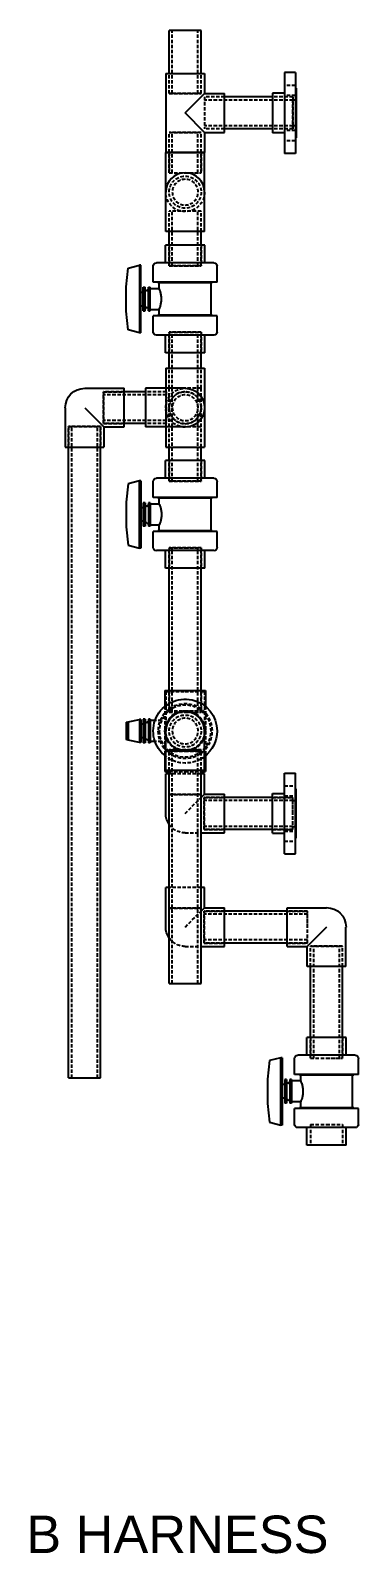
# Model space of a CAD drawing. Header units: inches. Extents: x 384 to 2495, y 344 to 1371.
# Drawn here: x 2274.7 to 2299.1, y 446.8 to 559.9 of the extents above; entities that cross this region are included whole.
import ezdxf

# ---------------------------------------------------------------- set-up
doc = ezdxf.new("R2010")
doc.units = ezdxf.units.IN
doc.header["$MEASUREMENT"] = 0
doc.linetypes.add('HIDDEN', pattern=[0.375, 0.25, -0.125])
doc.layers.add('HIDDEN', color=4, linetype='HIDDEN')
doc.layers.add('VISIBLE', color=7, linetype='Continuous')
doc.styles.get("Standard").update_dxf_attribs({"font": 'arial.ttf'})

msp = doc.modelspace()

# ---------------------------------------------------------------- linework, layer by layer
at = {"layer": 'HIDDEN'}
for p, q in [((2285.25, 555.21), (2285.25, 559.89)), ((2287.16, 555.21), (2287.16, 559.89)), ((2285.02, 555.21), (2285.02, 556.71)), ((2285.02, 555.21), (2285.02, 556.71)), ((2287.39, 555.21), (2287.39, 556.71)), ((2287.39, 555.21), (2287.39, 556.71)), ((2285.02, 555.21), (2287.39, 555.21)), ((2287.39, 555.21), (2285.02, 555.21)), ((2294.39, 555.82), (2293.58, 555.82)), ((2287.64, 554.96), (2287.64, 552.58)), ((2289.14, 554.96), (2287.64, 554.96)), ((2287.64, 554.96), (2287.64, 552.58)), ((2289.14, 554.96), (2287.64, 554.96)), ((2294.2, 554.73), (2287.64, 554.73)), ((2294.2, 554.96), (2292.7, 554.96)), ((2294.2, 554.96), (2292.7, 554.96)), ((2294.39, 555.07), (2293.58, 555.07)), ((2294.2, 553.77), (2294.2, 554.96)), ((2294.2, 554.96), (2294.2, 554.61)), ((2294.39, 554.73), (2294.2, 554.73)), ((2294.2, 554.61), (2294.2, 552.58)), ((2294.45, 554.92), (2294.39, 554.92)), ((2294.2, 552.58), (2294.2, 553.77)), ((2285.02, 552.33), (2287.39, 552.33)), ((2285.02, 549.33), (2285.02, 552.33)), ((2287.39, 552.33), (2285.02, 552.33)), ((2285.02, 550.83), (2285.02, 552.33)), ((2285.25, 549.33), (2285.25, 552.33)), ((2287.16, 549.33), (2287.16, 552.33)), ((2287.39, 549.33), (2287.39, 552.33)), ((2287.39, 550.83), (2287.39, 552.33)), ((2294.2, 552.81), (2287.64, 552.81)), ((2289.14, 552.58), (2287.64, 552.58)), ((2289.14, 552.58), (2287.64, 552.58)), ((2294.2, 552.58), (2292.7, 552.58)), ((2294.2, 552.58), (2292.7, 552.58)), ((2294.39, 552.46), (2293.58, 552.46)), ((2294.39, 552.81), (2294.2, 552.81)), ((2294.45, 552.62), (2294.39, 552.62)), ((2285.02, 550.83), (2285.02, 549.33)), ((2287.39, 550.83), (2287.39, 549.33)), ((2294.39, 551.71), (2293.58, 551.71)), ((2285.02, 549.33), (2287.39, 549.33)), ((2285.02, 549.33), (2286.21, 549.33)), ((2286.21, 549.33), (2287.39, 549.33)), ((2287.39, 546.49), (2285.02, 546.49)), ((2285.02, 544.96), (2285.02, 546.49)), ((2287.39, 546.49), (2285.02, 546.49)), ((2285.02, 544.96), (2285.02, 546.49)), ((2285.25, 542.43), (2285.25, 546.49)), ((2287.16, 542.43), (2287.16, 546.49)), ((2287.39, 544.96), (2287.39, 546.49)), ((2287.39, 544.96), (2287.39, 546.49)), ((2285.02, 542.43), (2285.02, 543.96)), ((2285.02, 543.96), (2285.02, 542.43)), ((2287.39, 542.43), (2287.39, 543.96)), ((2287.39, 543.96), (2287.39, 542.43)), ((2287.39, 542.43), (2285.02, 542.43)), ((2285.02, 542.43), (2286.21, 542.43)), ((2286.21, 542.43), (2287.39, 542.43)), ((2287.39, 537.5), (2285.02, 537.5)), ((2285.02, 535.97), (2285.02, 537.5)), ((2285.02, 537.5), (2286.21, 537.5)), ((2285.02, 537.5), (2285.02, 535.97)), ((2285.25, 533.33), (2285.25, 537.5)), ((2286.21, 537.5), (2287.39, 537.5)), ((2287.16, 533.33), (2287.16, 537.5)), ((2287.39, 535.97), (2287.39, 537.5)), ((2287.39, 537.5), (2287.39, 535.97)), ((2285.02, 533.33), (2285.02, 534.83)), ((2285.02, 533.33), (2285.02, 534.83)), ((2287.39, 533.33), (2287.39, 534.83)), ((2287.39, 533.33), (2287.39, 534.83)), ((2280.15, 533.08), (2280.15, 530.71)), ((2281.68, 533.08), (2280.15, 533.08)), ((2280.15, 530.71), (2280.15, 533.08)), ((2280.15, 533.08), (2281.68, 533.08)), ((2284.8, 532.85), (2280.15, 532.85)), ((2284.8, 533.08), (2283.27, 533.08)), ((2284.8, 533.08), (2283.27, 533.08)), ((2284.77, 533.33), (2284.77, 530.46)), ((2284.8, 531.89), (2284.8, 533.08)), ((2284.8, 533.08), (2284.8, 531.89)), ((2285.02, 530.46), (2285.02, 533.33)), ((2285.25, 530.46), (2285.25, 533.33)), ((2287.39, 533.33), (2286.21, 533.33)), ((2287.39, 533.33), (2286.21, 533.33)), ((2287.16, 530.46), (2287.16, 533.33)), ((2287.39, 530.46), (2287.39, 533.33)), ((2284.8, 530.71), (2284.8, 531.89)), ((2284.8, 531.89), (2284.8, 530.71)), ((2279.93, 530.49), (2277.56, 530.49)), ((2277.56, 528.96), (2277.56, 530.49)), ((2277.56, 530.49), (2279.93, 530.49)), ((2277.56, 530.49), (2277.56, 528.96)), ((2277.79, 482.14), (2277.79, 530.49)), ((2279.7, 482.14), (2279.7, 530.49)), ((2279.93, 528.96), (2279.93, 530.49)), ((2279.93, 530.49), (2279.93, 528.96)), ((2284.8, 530.94), (2280.15, 530.94)), ((2281.68, 530.71), (2280.15, 530.71)), ((2280.15, 530.71), (2281.68, 530.71)), ((2284.8, 530.71), (2283.27, 530.71)), ((2284.8, 530.71), (2283.27, 530.71)), ((2285.02, 528.96), (2285.02, 530.46)), ((2285.02, 528.96), (2285.02, 530.46)), ((2285.25, 526.43), (2285.25, 530.46)), ((2287.39, 530.46), (2286.21, 530.46)), ((2287.39, 530.46), (2286.21, 530.46)), ((2287.16, 526.43), (2287.16, 530.46)), ((2287.39, 528.96), (2287.39, 530.46)), ((2287.39, 528.96), (2287.39, 530.46)), ((2285.02, 526.43), (2285.02, 527.96)), ((2285.02, 527.96), (2285.02, 526.43)), ((2287.39, 526.43), (2287.39, 527.96)), ((2287.39, 527.96), (2287.39, 526.43)), ((2287.39, 526.43), (2285.02, 526.43)), ((2285.02, 526.43), (2286.21, 526.43)), ((2286.21, 526.43), (2287.39, 526.43)), ((2287.39, 521.5), (2285.02, 521.5)), ((2285.02, 519.97), (2285.02, 521.5)), ((2285.02, 521.5), (2286.21, 521.5)), ((2285.02, 521.5), (2285.02, 519.97)), ((2285.25, 509.39), (2285.25, 521.5)), ((2286.21, 521.5), (2287.39, 521.5)), ((2287.16, 509.39), (2287.16, 521.5)), ((2287.39, 519.97), (2287.39, 521.5)), ((2287.39, 521.5), (2287.39, 519.97)), ((2284.77, 510.83), (2286.21, 510.83)), ((2284.77, 510.83), (2284.77, 507.89)), ((2285.02, 509.39), (2285.02, 510.89)), ((2285.02, 510.89), (2285.02, 509.39)), ((2286.21, 510.83), (2287.64, 510.83)), ((2287.39, 509.39), (2287.39, 510.89)), ((2287.39, 510.89), (2287.39, 509.39)), ((2287.64, 510.83), (2287.64, 507.89)), ((2284.71, 509.74), (2284.71, 507.89)), ((2285.02, 509.39), (2287.39, 509.39)), ((2285.02, 509.3), (2285.02, 509.39)), ((2285.02, 509.39), (2285.02, 509.3)), ((2285.02, 509.39), (2286.21, 509.39)), ((2285.02, 509.3), (2287.39, 509.3)), ((2285.02, 509.3), (2286.21, 509.3)), ((2285.25, 509.3), (2285.25, 509.39)), ((2286.21, 509.39), (2287.39, 509.39)), ((2286.21, 509.3), (2287.39, 509.3)), ((2287.16, 509.3), (2287.16, 509.39)), ((2287.39, 509.3), (2287.39, 509.39)), ((2287.39, 509.39), (2287.39, 509.3)), ((2287.71, 509.74), (2287.71, 507.89)), ((2284.45, 508.67), (2283.96, 508.67)), ((2284.71, 507.89), (2284.71, 506.05)), ((2287.71, 507.89), (2287.71, 506.05)), ((2284.45, 507.11), (2283.96, 507.11)), ((2285.02, 506.49), (2287.39, 506.49)), ((2285.02, 504.96), (2285.02, 506.49)), ((2287.39, 506.49), (2285.02, 506.49)), ((2285.02, 504.96), (2285.02, 506.49)), ((2287.39, 506.46), (2285.02, 506.46)), ((2285.02, 506.46), (2286.21, 506.46)), ((2287.39, 506.39), (2285.02, 506.39)), ((2285.02, 506.39), (2286.21, 506.39)), ((2285.25, 489.14), (2285.25, 506.49)), ((2286.21, 506.46), (2287.39, 506.46)), ((2286.21, 506.39), (2287.39, 506.39)), ((2287.16, 489.14), (2287.16, 506.49)), ((2287.39, 504.96), (2287.39, 506.49)), ((2287.39, 504.96), (2287.39, 506.49)), ((2285.02, 504.89), (2286.21, 504.89)), ((2287.39, 504.71), (2285.02, 504.71)), ((2286.21, 504.89), (2287.39, 504.89)), ((2285.02, 503.18), (2287.39, 503.18)), ((2287.39, 503.18), (2285.02, 503.18)), ((2293.58, 503.82), (2294.39, 503.82)), ((2286.21, 501.77), (2287.39, 502.96)), ((2287.61, 502.96), (2287.61, 500.58)), ((2289.14, 502.96), (2287.61, 502.96)), ((2287.61, 500.58), (2287.61, 502.96)), ((2287.61, 502.96), (2289.14, 502.96)), ((2294.2, 502.73), (2287.61, 502.73)), ((2294.2, 502.96), (2292.7, 502.96)), ((2292.7, 502.96), (2294.2, 502.96)), ((2293.58, 503.07), (2294.39, 503.07)), ((2294.2, 501.77), (2294.2, 502.96)), ((2294.2, 500.93), (2294.2, 502.96)), ((2294.2, 502.73), (2294.39, 502.73)), ((2294.39, 502.92), (2294.45, 502.92)), ((2294.2, 500.58), (2294.2, 501.77)), ((2294.2, 500.58), (2294.2, 500.93)), ((2286.21, 500.33), (2287.39, 500.33)), ((2294.2, 500.81), (2287.61, 500.81)), ((2289.14, 500.58), (2287.61, 500.58)), ((2287.61, 500.58), (2289.14, 500.58)), ((2294.2, 500.58), (2292.7, 500.58)), ((2292.7, 500.58), (2294.2, 500.58)), ((2293.58, 500.46), (2294.39, 500.46)), ((2294.2, 500.81), (2294.39, 500.81)), ((2294.39, 500.62), (2294.45, 500.62)), ((2293.58, 499.71), (2294.39, 499.71)), ((2287.39, 496.27), (2285.02, 496.27)), ((2285.02, 494.74), (2287.39, 494.74)), ((2287.39, 494.74), (2285.02, 494.74)), ((2286.21, 493.34), (2287.39, 494.52)), ((2287.61, 494.52), (2287.61, 492.15)), ((2289.14, 494.52), (2287.61, 494.52)), ((2287.61, 492.15), (2287.61, 494.52)), ((2287.61, 494.52), (2289.14, 494.52)), ((2295.3, 494.29), (2287.61, 494.29)), ((2295.3, 494.52), (2293.77, 494.52)), ((2293.77, 494.52), (2295.3, 494.52)), ((2295.3, 493.34), (2295.3, 494.52)), ((2295.3, 492.15), (2295.3, 494.52)), ((2295.3, 492.15), (2295.3, 493.34)), ((2286.21, 491.9), (2287.39, 491.9)), ((2295.3, 492.38), (2287.61, 492.38)), ((2289.14, 492.15), (2287.61, 492.15)), ((2287.61, 492.15), (2289.14, 492.15)), ((2295.3, 492.15), (2293.77, 492.15)), ((2293.77, 492.15), (2295.3, 492.15)), ((2295.52, 491.93), (2297.89, 491.93)), ((2295.52, 490.4), (2295.52, 491.93)), ((2297.89, 491.93), (2295.52, 491.93)), ((2295.52, 490.4), (2295.52, 491.93)), ((2295.75, 483.6), (2295.75, 491.93)), ((2297.66, 483.6), (2297.66, 491.93)), ((2297.89, 490.4), (2297.89, 491.93)), ((2297.89, 490.4), (2297.89, 491.93)), ((2295.52, 483.6), (2295.52, 485.13)), ((2295.52, 485.13), (2295.52, 483.6)), ((2297.89, 483.6), (2297.89, 485.13)), ((2297.89, 485.13), (2297.89, 483.6)), ((2295.52, 483.6), (2297.89, 483.6)), ((2295.52, 483.6), (2296.71, 483.6)), ((2296.71, 483.6), (2297.89, 483.6)), ((2295.52, 478.67), (2296.71, 478.67)), ((2295.52, 478.67), (2295.52, 477.14)), ((2296.71, 478.67), (2297.89, 478.67)), ((2297.89, 478.67), (2297.89, 477.14))]:
    msp.add_line(p, q, dxfattribs=at)
for centre, radius in [((2286.21, 547.89), 1.19), ((2286.21, 547.89), 1.19), ((2286.21, 531.89), 1.19), ((2286.21, 507.89), 1.5), ((2286.21, 507.89), 1.19), ((2286.21, 507.89), 1.19)]:
    msp.add_circle(centre, radius, dxfattribs=at)
at = {"layer": 'HIDDEN', "extrusion": (0, 0, -1)}
for centre, radius in [((-2286.21, 547.89), 0.957), ((-2286.21, 531.89), 1.19), ((-2286.21, 531.89), 0.957), ((-2286.21, 507.89), 2.02), ((-2286.21, 507.89), 1.92), ((-2286.21, 507.89), 0.957)]:
    msp.add_circle(centre, radius, dxfattribs=at)
for centre, radius, start, end in [((-2286.21, 547.89), 1.44, 180, 0), ((-2286.21, 531.89), 1.44, 270, 90), ((-2286.21, 507.89), 1.44, 180, 0), ((-2286.21, 507.89), 1.46, 190.0719, 349.9281), ((-2286.21, 507.89), 2.38, 232.7522, 307.2478), ((-2286.21, 501.77), 1.44, 270, 325.6988), ((-2286.21, 493.34), 1.44, 270, 325.6988)]:
    msp.add_arc(centre, radius, start, end, dxfattribs=at)
at = {"layer": 'VISIBLE'}
for p, q in [((2287.39, 559.89), (2285.02, 559.89)), ((2285.02, 556.71), (2285.02, 559.89)), ((2287.39, 556.71), (2287.39, 559.89)), ((2284.77, 556.71), (2287.64, 556.71)), ((2284.77, 556.71), (2284.77, 550.83)), ((2287.64, 556.71), (2287.64, 555.21)), ((2293.58, 556.77), (2293.58, 555.89)), ((2294.39, 556.77), (2293.58, 556.77)), ((2294.39, 556.77), (2294.39, 555.89)), ((2286.21, 553.77), (2287.64, 555.21)), ((2287.64, 555.21), (2289.14, 555.21)), ((2289.14, 552.33), (2289.14, 555.21)), ((2292.7, 555.24), (2292.7, 554.81)), ((2293.58, 555.24), (2292.7, 555.24)), ((2293.58, 555.89), (2293.58, 550.77)), ((2294.39, 555.89), (2294.39, 550.77)), ((2294.45, 555.6), (2294.39, 555.6)), ((2294.45, 555.6), (2294.45, 555.07)), ((2292.7, 554.96), (2289.14, 554.96)), ((2292.7, 554.81), (2292.7, 552.3)), ((2294.45, 555.07), (2294.45, 551.93)), ((2287.64, 552.33), (2286.21, 553.77)), ((2287.64, 552.33), (2287.64, 550.83)), ((2287.64, 552.33), (2289.14, 552.33)), ((2292.7, 552.58), (2289.14, 552.58)), ((2293.58, 552.3), (2292.7, 552.3)), ((2294.45, 551.93), (2294.39, 551.93)), ((2286.21, 550.83), (2284.77, 550.83)), ((2284.77, 547.89), (2284.77, 550.83)), ((2284.77, 550.83), (2287.64, 550.83)), ((2287.64, 550.83), (2286.21, 550.83)), ((2287.64, 547.89), (2287.64, 550.83)), ((2294.39, 550.77), (2293.58, 550.77)), ((2284.77, 544.96), (2284.77, 547.89)), ((2287.64, 544.96), (2287.64, 547.89)), ((2287.64, 544.96), (2284.77, 544.96)), ((2285.02, 543.96), (2285.02, 544.96)), ((2287.39, 543.96), (2287.39, 544.96)), ((2287.67, 543.96), (2284.75, 543.96)), ((2284.75, 542.65), (2284.75, 543.96)), ((2287.67, 542.65), (2287.67, 543.96)), ((2281.82, 540.87), (2281.98, 542.24)), ((2281.98, 542.24), (2282.81, 542.46)), ((2282.92, 542.46), (2282.81, 542.46)), ((2282.81, 542.46), (2282.81, 537.46)), ((2282.92, 537.46), (2282.92, 542.46)), ((2283.83, 541.22), (2283.83, 542.41)), ((2288.34, 542.65), (2284.07, 542.65)), ((2288.58, 541.22), (2288.58, 542.41)), ((2281.82, 539.05), (2281.82, 540.87)), ((2282.92, 540.46), (2283.1, 540.46)), ((2283.1, 539.09), (2283.1, 540.84)), ((2283.1, 540.84), (2283.23, 540.84)), ((2283.23, 539.09), (2283.23, 540.84)), ((2283.23, 540.7), (2283.23, 540.71)), ((2283.23, 540.69), (2283.23, 540.7)), ((2283.23, 540.68), (2283.23, 540.69)), ((2283.23, 540.67), (2283.23, 540.68)), ((2283.24, 540.66), (2283.23, 540.67)), ((2283.24, 540.65), (2283.24, 540.66)), ((2283.25, 540.64), (2283.24, 540.65)), ((2283.25, 540.63), (2283.25, 540.64)), ((2283.26, 540.63), (2283.25, 540.63)), ((2283.27, 540.62), (2283.26, 540.63)), ((2283.28, 540.61), (2283.27, 540.62)), ((2283.29, 540.6), (2283.28, 540.61)), ((2283.3, 540.6), (2283.29, 540.6)), ((2283.31, 540.59), (2283.3, 540.6)), ((2283.32, 540.59), (2283.31, 540.59)), ((2283.33, 540.59), (2283.32, 540.59)), ((2283.34, 540.59), (2283.33, 540.59)), ((2283.34, 540.59), (2283.36, 540.59)), ((2283.36, 540.59), (2283.37, 540.59)), ((2283.37, 540.59), (2283.38, 540.59)), ((2283.38, 540.59), (2283.39, 540.59)), ((2283.39, 540.59), (2283.4, 540.6)), ((2283.4, 540.6), (2283.41, 540.6)), ((2283.41, 540.6), (2283.42, 540.61)), ((2283.42, 540.61), (2283.43, 540.62)), ((2283.43, 540.62), (2283.44, 540.63)), ((2283.44, 540.63), (2283.45, 540.63)), ((2283.45, 540.63), (2283.46, 540.64)), ((2283.46, 540.65), (2283.47, 540.66)), ((2283.46, 540.64), (2283.46, 540.65)), ((2283.47, 540.69), (2283.48, 540.7)), ((2283.47, 540.68), (2283.47, 540.69)), ((2283.47, 540.67), (2283.47, 540.68)), ((2283.47, 540.66), (2283.47, 540.67)), ((2283.48, 539.09), (2283.48, 540.84)), ((2283.48, 540.84), (2283.61, 540.84)), ((2283.48, 540.7), (2283.48, 540.71)), ((2283.61, 539.09), (2283.61, 540.84)), ((2283.61, 540.74), (2284.29, 540.74)), ((2288.58, 541.22), (2283.83, 541.22)), ((2284.19, 541.17), (2284.19, 541.22)), ((2288.22, 541.17), (2284.19, 541.17)), ((2284.29, 540.74), (2284.29, 541.17)), ((2288.13, 538.76), (2288.13, 541.17)), ((2288.22, 541.17), (2288.22, 541.22)), ((2282.92, 539.46), (2283.1, 539.46)), ((2283.27, 539.31), (2283.26, 539.3)), ((2283.28, 539.31), (2283.27, 539.31)), ((2283.29, 539.32), (2283.28, 539.31)), ((2283.3, 539.32), (2283.29, 539.32)), ((2283.31, 539.33), (2283.3, 539.32)), ((2283.32, 539.33), (2283.31, 539.33)), ((2283.33, 539.34), (2283.32, 539.33)), ((2283.34, 539.34), (2283.33, 539.34)), ((2283.34, 539.34), (2283.36, 539.34)), ((2283.36, 539.34), (2283.37, 539.34)), ((2283.37, 539.34), (2283.38, 539.33)), ((2283.38, 539.33), (2283.39, 539.33)), ((2283.39, 539.33), (2283.4, 539.32)), ((2283.4, 539.32), (2283.41, 539.32)), ((2283.41, 539.32), (2283.42, 539.31)), ((2283.42, 539.31), (2283.43, 539.31)), ((2283.43, 539.31), (2283.44, 539.3)), ((2281.98, 537.68), (2281.82, 539.05)), ((2283.1, 539.09), (2283.23, 539.09)), ((2283.24, 539.26), (2283.23, 539.25)), ((2283.23, 539.25), (2283.23, 539.24)), ((2283.23, 539.24), (2283.23, 539.23)), ((2283.23, 539.23), (2283.23, 539.22)), ((2283.23, 539.22), (2283.23, 539.21)), ((2283.25, 539.28), (2283.24, 539.27)), ((2283.24, 539.27), (2283.24, 539.26)), ((2283.26, 539.3), (2283.25, 539.29)), ((2283.25, 539.29), (2283.25, 539.28)), ((2283.44, 539.3), (2283.45, 539.29)), ((2283.45, 539.29), (2283.46, 539.28)), ((2283.46, 539.28), (2283.46, 539.27)), ((2283.46, 539.27), (2283.47, 539.26)), ((2283.47, 539.26), (2283.47, 539.25)), ((2283.47, 539.25), (2283.47, 539.24)), ((2283.47, 539.24), (2283.47, 539.23)), ((2283.47, 539.23), (2283.48, 539.22)), ((2283.48, 539.22), (2283.48, 539.21)), ((2283.48, 539.09), (2283.61, 539.09)), ((2283.61, 539.18), (2284.29, 539.18)), ((2288.58, 538.71), (2283.83, 538.71)), ((2283.83, 537.51), (2283.83, 538.71)), ((2288.22, 538.76), (2284.19, 538.76)), ((2284.19, 538.71), (2284.19, 538.76)), ((2284.29, 538.76), (2284.29, 539.18)), ((2288.22, 538.71), (2288.22, 538.76)), ((2288.58, 537.51), (2288.58, 538.71)), ((2282.81, 537.46), (2281.98, 537.68)), ((2282.92, 537.46), (2282.81, 537.46)), ((2288.34, 537.28), (2284.07, 537.28)), ((2284.75, 535.97), (2284.75, 537.28)), ((2287.67, 535.97), (2287.67, 537.28)), ((2287.67, 535.97), (2284.75, 535.97)), ((2285.02, 534.83), (2285.02, 535.97)), ((2287.39, 534.83), (2287.39, 535.97)), ((2284.77, 534.83), (2286.21, 534.83)), ((2284.77, 534.83), (2284.77, 533.33)), ((2286.21, 534.83), (2287.64, 534.83)), ((2287.64, 534.83), (2287.64, 528.96)), ((2278.75, 533.33), (2281.68, 533.33)), ((2281.68, 530.46), (2281.68, 533.33)), ((2283.27, 533.08), (2281.68, 533.08)), ((2283.27, 533.33), (2283.27, 531.89)), ((2286.21, 533.33), (2283.27, 533.33)), ((2277.31, 531.89), (2277.31, 528.96)), ((2278.75, 531.89), (2280.18, 530.46)), ((2283.27, 531.89), (2283.27, 530.46)), ((2280.18, 530.46), (2281.68, 530.46)), ((2280.18, 530.46), (2280.18, 528.96)), ((2283.27, 530.71), (2281.68, 530.71)), ((2286.21, 530.46), (2283.27, 530.46)), ((2284.77, 530.46), (2284.77, 528.96)), ((2277.31, 528.96), (2280.18, 528.96)), ((2277.56, 482.14), (2277.56, 528.96)), ((2279.93, 482.14), (2279.93, 528.96)), ((2284.77, 528.96), (2286.21, 528.96)), ((2285.02, 527.96), (2285.02, 528.96)), ((2286.21, 528.96), (2287.64, 528.96)), ((2287.39, 527.96), (2287.39, 528.96)), ((2287.67, 527.96), (2284.75, 527.96)), ((2284.75, 526.65), (2284.75, 527.96)), ((2287.67, 526.65), (2287.67, 527.96)), ((2281.98, 526.24), (2281.82, 524.87)), ((2282.81, 526.46), (2281.98, 526.24)), ((2282.92, 526.46), (2282.81, 526.46)), ((2282.81, 521.46), (2282.81, 526.46)), ((2282.92, 526.46), (2282.92, 521.46)), ((2283.83, 525.22), (2283.83, 526.41)), ((2288.34, 526.65), (2284.07, 526.65)), ((2288.58, 525.22), (2288.58, 526.41)), ((2281.82, 524.87), (2281.82, 523.05)), ((2283.1, 524.84), (2283.1, 523.09)), ((2283.23, 524.84), (2283.1, 524.84)), ((2283.23, 524.84), (2283.23, 523.09)), ((2283.23, 524.7), (2283.23, 524.71)), ((2283.23, 524.69), (2283.23, 524.7)), ((2283.23, 524.68), (2283.23, 524.69)), ((2283.23, 524.67), (2283.23, 524.68)), ((2283.24, 524.66), (2283.23, 524.67)), ((2283.24, 524.65), (2283.24, 524.66)), ((2283.25, 524.64), (2283.24, 524.65)), ((2283.25, 524.63), (2283.25, 524.64)), ((2283.26, 524.63), (2283.25, 524.63)), ((2283.27, 524.62), (2283.26, 524.63)), ((2283.28, 524.61), (2283.27, 524.62)), ((2283.29, 524.6), (2283.28, 524.61)), ((2283.3, 524.6), (2283.29, 524.6)), ((2283.4, 524.6), (2283.41, 524.6)), ((2283.41, 524.6), (2283.42, 524.61)), ((2283.42, 524.61), (2283.43, 524.62)), ((2283.43, 524.62), (2283.44, 524.63)), ((2283.44, 524.63), (2283.45, 524.63)), ((2283.45, 524.63), (2283.46, 524.64)), ((2283.46, 524.65), (2283.47, 524.66)), ((2283.46, 524.64), (2283.46, 524.65)), ((2283.47, 524.69), (2283.48, 524.7)), ((2283.47, 524.68), (2283.47, 524.69)), ((2283.47, 524.67), (2283.47, 524.68)), ((2283.47, 524.66), (2283.47, 524.67)), ((2283.48, 524.84), (2283.48, 523.09)), ((2283.61, 524.84), (2283.48, 524.84)), ((2283.48, 524.7), (2283.48, 524.71)), ((2283.61, 524.84), (2283.61, 523.09)), ((2284.29, 524.74), (2283.61, 524.74)), ((2288.58, 525.22), (2283.83, 525.22)), ((2284.19, 525.17), (2284.19, 525.22)), ((2288.22, 525.17), (2284.19, 525.17)), ((2284.29, 524.74), (2284.29, 525.17)), ((2288.13, 522.76), (2288.13, 525.17)), ((2288.22, 525.17), (2288.22, 525.22)), ((2283.1, 524.46), (2282.92, 524.46)), ((2283.31, 524.59), (2283.3, 524.6)), ((2283.32, 524.59), (2283.31, 524.59)), ((2283.33, 524.59), (2283.32, 524.59)), ((2283.34, 524.59), (2283.33, 524.59)), ((2283.36, 524.59), (2283.34, 524.59)), ((2283.36, 524.59), (2283.37, 524.59)), ((2283.37, 524.59), (2283.38, 524.59)), ((2283.38, 524.59), (2283.39, 524.59)), ((2283.39, 524.59), (2283.4, 524.6)), ((2281.82, 523.05), (2281.98, 521.68)), ((2283.1, 523.46), (2282.92, 523.46)), ((2283.23, 523.09), (2283.1, 523.09)), ((2283.24, 523.26), (2283.23, 523.25)), ((2283.23, 523.25), (2283.23, 523.24)), ((2283.23, 523.24), (2283.23, 523.23)), ((2283.23, 523.23), (2283.23, 523.22)), ((2283.23, 523.22), (2283.23, 523.21)), ((2283.25, 523.28), (2283.24, 523.27)), ((2283.24, 523.27), (2283.24, 523.26)), ((2283.26, 523.3), (2283.25, 523.29)), ((2283.25, 523.29), (2283.25, 523.28)), ((2283.27, 523.31), (2283.26, 523.3)), ((2283.28, 523.31), (2283.27, 523.31)), ((2283.29, 523.32), (2283.28, 523.31)), ((2283.3, 523.32), (2283.29, 523.32)), ((2283.31, 523.33), (2283.3, 523.32)), ((2283.32, 523.33), (2283.31, 523.33)), ((2283.33, 523.34), (2283.32, 523.33)), ((2283.34, 523.34), (2283.33, 523.34)), ((2283.36, 523.34), (2283.34, 523.34)), ((2283.36, 523.34), (2283.37, 523.34)), ((2283.37, 523.34), (2283.38, 523.33)), ((2283.38, 523.33), (2283.39, 523.33)), ((2283.39, 523.33), (2283.4, 523.32)), ((2283.4, 523.32), (2283.41, 523.32)), ((2283.41, 523.32), (2283.42, 523.31)), ((2283.42, 523.31), (2283.43, 523.31)), ((2283.43, 523.31), (2283.44, 523.3)), ((2283.44, 523.3), (2283.45, 523.29)), ((2283.45, 523.29), (2283.46, 523.28)), ((2283.46, 523.28), (2283.46, 523.27)), ((2283.46, 523.27), (2283.47, 523.26)), ((2283.47, 523.26), (2283.47, 523.25)), ((2283.47, 523.25), (2283.47, 523.24)), ((2283.47, 523.24), (2283.47, 523.23)), ((2283.47, 523.23), (2283.48, 523.22)), ((2283.48, 523.22), (2283.48, 523.21)), ((2283.61, 523.09), (2283.48, 523.09)), ((2284.29, 523.18), (2283.61, 523.18)), ((2288.58, 522.71), (2283.83, 522.71)), ((2283.83, 521.51), (2283.83, 522.71)), ((2288.22, 522.76), (2284.19, 522.76)), ((2284.19, 522.71), (2284.19, 522.76)), ((2284.29, 522.76), (2284.29, 523.18)), ((2288.22, 522.71), (2288.22, 522.76)), ((2288.58, 521.51), (2288.58, 522.71)), ((2281.98, 521.68), (2282.81, 521.46)), ((2282.92, 521.46), (2282.81, 521.46)), ((2288.34, 521.28), (2284.07, 521.28)), ((2284.75, 519.97), (2284.75, 521.28)), ((2287.67, 519.97), (2287.67, 521.28)), ((2287.67, 519.97), (2284.75, 519.97)), ((2285.02, 510.89), (2285.02, 519.97)), ((2287.39, 510.89), (2287.39, 519.97)), ((2284.71, 510.89), (2286.21, 510.89)), ((2284.71, 510.89), (2284.71, 509.74)), ((2286.21, 510.89), (2287.71, 510.89)), ((2287.71, 510.89), (2287.71, 509.74)), ((2281.82, 508.54), (2281.98, 508.57)), ((2281.82, 508.54), (2281.82, 507.25)), ((2281.98, 508.57), (2282.81, 508.75)), ((2281.98, 508.57), (2281.98, 507.21)), ((2282.92, 508.75), (2282.81, 508.75)), ((2282.81, 508.75), (2282.81, 507.04)), ((2282.92, 508.75), (2282.92, 507.04)), ((2283.1, 508.39), (2282.92, 508.39)), ((2283.1, 508.77), (2283.1, 507.02)), ((2283.23, 508.77), (2283.1, 508.77)), ((2283.23, 508.77), (2283.23, 507.02)), ((2283.23, 508.63), (2283.23, 508.64)), ((2283.23, 508.62), (2283.23, 508.63)), ((2283.23, 508.63), (2283.23, 508.63)), ((2283.23, 508.61), (2283.23, 508.62)), ((2283.24, 508.6), (2283.23, 508.61)), ((2283.24, 508.59), (2283.24, 508.6)), ((2283.25, 508.58), (2283.24, 508.59)), ((2283.25, 508.57), (2283.25, 508.58)), ((2283.26, 508.56), (2283.25, 508.57)), ((2283.27, 508.55), (2283.26, 508.56)), ((2283.28, 508.54), (2283.27, 508.55)), ((2283.29, 508.54), (2283.28, 508.54)), ((2283.3, 508.53), (2283.29, 508.54)), ((2283.31, 508.53), (2283.3, 508.53)), ((2283.32, 508.52), (2283.31, 508.53)), ((2283.33, 508.52), (2283.32, 508.52)), ((2283.34, 508.52), (2283.33, 508.52)), ((2283.36, 508.52), (2283.34, 508.52)), ((2283.36, 508.52), (2283.37, 508.52)), ((2283.37, 508.52), (2283.38, 508.52)), ((2283.38, 508.52), (2283.39, 508.53)), ((2283.39, 508.53), (2283.4, 508.53)), ((2283.4, 508.53), (2283.41, 508.54)), ((2283.41, 508.54), (2283.42, 508.54)), ((2283.42, 508.54), (2283.43, 508.55)), ((2283.43, 508.55), (2283.44, 508.56)), ((2283.44, 508.56), (2283.45, 508.57)), ((2283.45, 508.57), (2283.46, 508.58)), ((2283.46, 508.59), (2283.47, 508.6)), ((2283.46, 508.58), (2283.46, 508.59)), ((2283.47, 508.63), (2283.48, 508.63)), ((2283.47, 508.62), (2283.47, 508.63)), ((2283.47, 508.61), (2283.47, 508.62)), ((2283.47, 508.6), (2283.47, 508.61)), ((2283.48, 508.77), (2283.48, 507.02)), ((2283.61, 508.77), (2283.48, 508.77)), ((2283.48, 508.63), (2283.48, 508.64)), ((2283.61, 508.77), (2283.61, 507.02)), ((2283.96, 508.67), (2283.61, 508.67)), ((2284.77, 504.96), (2284.77, 507.89)), ((2287.64, 504.96), (2287.64, 507.89)), ((2281.98, 507.21), (2281.82, 507.25)), ((2282.81, 507.04), (2281.98, 507.21)), ((2282.92, 507.04), (2282.81, 507.04)), ((2283.1, 507.39), (2282.92, 507.39)), ((2283.23, 507.02), (2283.1, 507.02)), ((2283.24, 507.19), (2283.23, 507.18)), ((2283.23, 507.18), (2283.23, 507.17)), ((2283.23, 507.17), (2283.23, 507.16)), ((2283.23, 507.16), (2283.23, 507.15)), ((2283.23, 507.15), (2283.23, 507.14)), ((2283.25, 507.21), (2283.24, 507.2)), ((2283.24, 507.2), (2283.24, 507.19)), ((2283.26, 507.23), (2283.25, 507.22)), ((2283.25, 507.22), (2283.25, 507.21)), ((2283.27, 507.24), (2283.26, 507.23)), ((2283.28, 507.25), (2283.27, 507.24)), ((2283.29, 507.25), (2283.28, 507.25)), ((2283.3, 507.26), (2283.29, 507.25)), ((2283.31, 507.26), (2283.3, 507.26)), ((2283.32, 507.27), (2283.31, 507.26)), ((2283.33, 507.27), (2283.32, 507.27)), ((2283.34, 507.27), (2283.33, 507.27)), ((2283.36, 507.27), (2283.34, 507.27)), ((2283.36, 507.27), (2283.37, 507.27)), ((2283.37, 507.27), (2283.38, 507.27)), ((2283.38, 507.27), (2283.39, 507.26)), ((2283.39, 507.26), (2283.4, 507.26)), ((2283.4, 507.26), (2283.41, 507.25)), ((2283.41, 507.25), (2283.42, 507.25)), ((2283.42, 507.25), (2283.43, 507.24)), ((2283.43, 507.24), (2283.44, 507.23)), ((2283.44, 507.23), (2283.45, 507.22)), ((2283.45, 507.22), (2283.46, 507.21)), ((2283.46, 507.21), (2283.46, 507.2)), ((2283.46, 507.2), (2283.47, 507.19)), ((2283.47, 507.19), (2283.47, 507.18)), ((2283.47, 507.18), (2283.47, 507.17)), ((2283.47, 507.17), (2283.47, 507.16)), ((2283.47, 507.16), (2283.48, 507.15)), ((2283.48, 507.15), (2283.48, 507.14)), ((2283.61, 507.02), (2283.48, 507.02)), ((2283.96, 507.11), (2283.61, 507.11)), ((2284.71, 506.05), (2284.71, 504.89)), ((2287.71, 506.05), (2287.71, 504.89)), ((2284.71, 504.89), (2285.02, 504.89)), ((2287.64, 504.96), (2284.77, 504.96)), ((2285.02, 504.71), (2284.77, 504.71)), ((2284.77, 501.77), (2284.77, 504.71)), ((2285.02, 489.14), (2285.02, 504.96)), ((2287.39, 489.14), (2287.39, 504.96)), ((2287.39, 504.89), (2287.71, 504.89)), ((2287.64, 504.71), (2287.39, 504.71)), ((2287.64, 503.21), (2287.64, 504.71)), ((2293.58, 499.65), (2293.58, 504.77)), ((2293.58, 504.77), (2294.39, 504.77)), ((2294.39, 499.65), (2294.39, 504.77)), ((2287.39, 502.96), (2287.64, 503.21)), ((2287.64, 503.21), (2289.14, 503.21)), ((2289.14, 500.33), (2289.14, 503.21)), ((2292.7, 500.73), (2292.7, 503.24)), ((2292.7, 503.24), (2293.58, 503.24)), ((2294.39, 503.6), (2294.45, 503.6)), ((2294.45, 500.47), (2294.45, 503.6)), ((2292.7, 502.96), (2289.14, 502.96)), ((2287.39, 500.33), (2289.14, 500.33)), ((2292.7, 500.58), (2289.14, 500.58)), ((2292.7, 500.3), (2292.7, 500.73)), ((2292.7, 500.3), (2293.58, 500.3)), ((2294.39, 499.93), (2294.45, 499.93)), ((2294.45, 499.93), (2294.45, 500.47)), ((2293.58, 498.77), (2293.58, 499.65)), ((2293.58, 498.77), (2294.39, 498.77)), ((2294.39, 498.77), (2294.39, 499.65)), ((2285.02, 496.27), (2284.77, 496.27)), ((2284.77, 493.34), (2284.77, 496.27)), ((2287.64, 496.27), (2287.39, 496.27)), ((2287.64, 494.77), (2287.64, 496.27)), ((2287.39, 494.52), (2287.64, 494.77)), ((2287.64, 494.77), (2289.14, 494.77)), ((2289.14, 491.9), (2289.14, 494.77)), ((2293.77, 494.52), (2289.14, 494.52)), ((2293.77, 491.9), (2293.77, 494.77)), ((2293.77, 494.77), (2296.71, 494.77)), ((2296.71, 493.34), (2295.27, 491.9)), ((2298.14, 490.4), (2298.14, 493.34)), ((2287.39, 491.9), (2289.14, 491.9)), ((2293.77, 492.15), (2289.14, 492.15)), ((2293.77, 491.9), (2295.27, 491.9)), ((2295.27, 490.4), (2295.27, 491.9)), ((2298.14, 490.4), (2295.27, 490.4)), ((2295.52, 485.13), (2295.52, 490.4)), ((2297.89, 485.13), (2297.89, 490.4)), ((2285.02, 489.14), (2287.39, 489.14)), ((2298.17, 485.13), (2295.25, 485.13)), ((2295.25, 483.82), (2295.25, 485.13)), ((2298.17, 483.82), (2298.17, 485.13)), ((2292.48, 483.42), (2292.32, 482.04)), ((2293.31, 483.64), (2292.48, 483.42)), ((2293.42, 483.64), (2293.31, 483.64)), ((2293.31, 478.64), (2293.31, 483.64)), ((2293.42, 483.64), (2293.42, 478.64)), ((2294.33, 482.39), (2294.33, 483.58)), ((2298.84, 483.82), (2294.57, 483.82)), ((2299.08, 482.39), (2299.08, 483.58)), ((2277.56, 482.14), (2279.93, 482.14)), ((2292.32, 482.04), (2292.32, 480.23)), ((2293.6, 482.01), (2293.6, 480.26)), ((2293.73, 482.01), (2293.6, 482.01)), ((2293.73, 482.01), (2293.73, 480.26)), ((2293.73, 481.88), (2293.73, 481.89)), ((2293.73, 481.87), (2293.73, 481.88)), ((2293.73, 481.86), (2293.73, 481.87)), ((2293.73, 481.85), (2293.73, 481.86)), ((2293.74, 481.84), (2293.73, 481.85)), ((2293.74, 481.83), (2293.74, 481.84)), ((2293.75, 481.82), (2293.74, 481.83)), ((2293.75, 481.81), (2293.75, 481.82)), ((2293.76, 481.8), (2293.75, 481.81)), ((2293.77, 481.79), (2293.76, 481.8)), ((2293.78, 481.78), (2293.77, 481.79)), ((2293.79, 481.78), (2293.78, 481.78)), ((2293.8, 481.77), (2293.79, 481.78)), ((2293.81, 481.77), (2293.8, 481.77)), ((2293.82, 481.76), (2293.81, 481.77)), ((2293.83, 481.76), (2293.82, 481.76)), ((2293.84, 481.76), (2293.83, 481.76)), ((2293.86, 481.76), (2293.84, 481.76)), ((2293.86, 481.76), (2293.87, 481.76)), ((2293.87, 481.76), (2293.88, 481.76)), ((2293.88, 481.76), (2293.89, 481.77)), ((2293.89, 481.77), (2293.9, 481.77)), ((2293.9, 481.77), (2293.91, 481.78)), ((2293.91, 481.78), (2293.92, 481.78)), ((2293.92, 481.78), (2293.93, 481.79)), ((2293.93, 481.79), (2293.94, 481.8)), ((2293.94, 481.8), (2293.95, 481.81)), ((2293.95, 481.81), (2293.96, 481.82)), ((2293.96, 481.83), (2293.97, 481.84)), ((2293.96, 481.82), (2293.96, 481.83)), ((2293.97, 481.87), (2293.98, 481.88)), ((2293.97, 481.86), (2293.97, 481.87)), ((2293.97, 481.85), (2293.97, 481.86)), ((2293.97, 481.84), (2293.97, 481.85)), ((2293.98, 482.01), (2293.98, 480.26)), ((2294.11, 482.01), (2293.98, 482.01)), ((2293.98, 481.88), (2293.98, 481.89)), ((2294.11, 482.01), (2294.11, 480.26)), ((2294.79, 481.92), (2294.11, 481.92)), ((2299.08, 482.39), (2294.33, 482.39)), ((2294.69, 482.34), (2294.69, 482.39)), ((2298.72, 482.34), (2294.69, 482.34)), ((2294.79, 481.92), (2294.79, 482.34)), ((2298.63, 479.93), (2298.63, 482.34)), ((2298.72, 482.34), (2298.72, 482.39)), ((2293.6, 481.64), (2293.42, 481.64)), ((2293.6, 480.64), (2293.42, 480.64)), ((2293.84, 480.51), (2293.83, 480.51)), ((2293.86, 480.51), (2293.84, 480.51)), ((2293.86, 480.51), (2293.87, 480.51)), ((2292.32, 480.23), (2292.48, 478.86)), ((2293.73, 480.26), (2293.6, 480.26)), ((2293.74, 480.43), (2293.73, 480.42)), ((2293.73, 480.42), (2293.73, 480.41)), ((2293.73, 480.41), (2293.73, 480.4)), ((2293.73, 480.4), (2293.73, 480.4)), ((2293.73, 480.4), (2293.73, 480.39)), ((2293.75, 480.45), (2293.74, 480.44)), ((2293.74, 480.44), (2293.74, 480.43)), ((2293.76, 480.47), (2293.75, 480.46)), ((2293.75, 480.46), (2293.75, 480.45)), ((2293.77, 480.48), (2293.76, 480.47)), ((2293.78, 480.49), (2293.77, 480.48)), ((2293.79, 480.49), (2293.78, 480.49)), ((2293.8, 480.5), (2293.79, 480.49)), ((2293.81, 480.5), (2293.8, 480.5)), ((2293.82, 480.51), (2293.81, 480.5)), ((2293.83, 480.51), (2293.82, 480.51)), ((2293.87, 480.51), (2293.88, 480.51)), ((2293.88, 480.51), (2293.89, 480.5)), ((2293.89, 480.5), (2293.9, 480.5)), ((2293.9, 480.5), (2293.91, 480.49)), ((2293.91, 480.49), (2293.92, 480.49)), ((2293.92, 480.49), (2293.93, 480.48)), ((2293.93, 480.48), (2293.94, 480.47)), ((2293.94, 480.47), (2293.95, 480.46)), ((2293.95, 480.46), (2293.96, 480.45)), ((2293.96, 480.45), (2293.96, 480.44)), ((2293.96, 480.44), (2293.97, 480.43)), ((2293.97, 480.43), (2293.97, 480.42)), ((2293.97, 480.42), (2293.97, 480.41)), ((2293.97, 480.41), (2293.97, 480.4)), ((2293.97, 480.4), (2293.98, 480.4)), ((2293.98, 480.4), (2293.98, 480.39)), ((2294.11, 480.26), (2293.98, 480.26)), ((2294.79, 480.36), (2294.11, 480.36)), ((2299.08, 479.88), (2294.33, 479.88)), ((2294.33, 478.69), (2294.33, 479.88)), ((2298.72, 479.93), (2294.69, 479.93)), ((2294.69, 479.88), (2294.69, 479.93)), ((2294.79, 479.93), (2294.79, 480.36)), ((2298.72, 479.88), (2298.72, 479.93)), ((2299.08, 478.69), (2299.08, 479.88)), ((2292.48, 478.86), (2293.31, 478.64)), ((2293.42, 478.64), (2293.31, 478.64)), ((2298.84, 478.45), (2294.57, 478.45)), ((2295.25, 477.14), (2295.25, 478.45)), ((2298.17, 477.14), (2298.17, 478.45)), ((2298.17, 477.14), (2295.25, 477.14))]:
    msp.add_line(p, q, dxfattribs=at)
for centre in [(2286.21, 547.89), (2286.21, 507.89)]:
    msp.add_arc(centre, 1.44, 0, 180, dxfattribs=at)
at = {"layer": 'VISIBLE', "extrusion": (0, 0, -1)}
for centre, radius, start, end in [((-2284.07, 542.41), 0.238, 0, 90), ((-2288.34, 542.41), 0.238, 90, 180), ((-2284.07, 537.51), 0.238, 270, 360), ((-2288.34, 537.51), 0.238, 180, 270), ((-2278.75, 531.89), 1.44, 0, 90), ((-2286.21, 531.89), 1.44, 90, 270), ((-2284.07, 526.41), 0.238, 0, 90), ((-2288.34, 526.41), 0.238, 90, 180), ((-2284.07, 521.51), 0.238, 270, 360), ((-2288.34, 521.51), 0.238, 180, 270), ((-2286.21, 507.89), 2.37, 307.2478, 180), ((-2286.21, 507.89), 1.46, 349.9281, 180), ((-2286.21, 507.89), 1.46, 180, 190.0719), ((-2286.21, 507.89), 2.37, 180, 232.7522), ((-2286.21, 501.77), 1.44, 325.6988, 0), ((-2296.71, 493.34), 1.44, 90, 180), ((-2286.21, 493.34), 1.44, 325.6988, 0), ((-2294.57, 483.58), 0.238, 0, 90), ((-2298.84, 483.58), 0.238, 90, 180), ((-2294.57, 478.69), 0.238, 270, 360), ((-2298.84, 478.69), 0.238, 180, 270)]:
    msp.add_arc(centre, radius, start, end, dxfattribs=at)
at = {"layer": 'VISIBLE'}
for points, knots in [([(2284.45, 539.96), (2284.45, 540.06), (2284.44, 540.17), (2284.41, 540.36), (2284.39, 540.44), (2284.35, 540.58), (2284.32, 540.64), (2284.29, 540.72), (2284.29, 540.74), (2284.29, 540.74)], [0, 0, 0, 0, 0.297751, 0.297751, 0.595502, 0.595502, 0.892931, 0.892931, 1.19036, 1.19036, 1.19036, 1.19036]), ([(2284.29, 539.18), (2284.29, 539.18), (2284.29, 539.2), (2284.32, 539.28), (2284.35, 539.34), (2284.39, 539.48), (2284.41, 539.57), (2284.44, 539.76), (2284.45, 539.86), (2284.45, 539.96)], [3.57108, 3.57108, 3.57108, 3.57108, 3.868508, 3.868508, 4.165937, 4.165937, 4.463688, 4.463688, 4.761439, 4.761439, 4.761439, 4.761439]), ([(2284.29, 524.74), (2284.29, 524.74), (2284.29, 524.72), (2284.32, 524.64), (2284.35, 524.58), (2284.39, 524.44), (2284.41, 524.36), (2284.44, 524.17), (2284.45, 524.06), (2284.45, 523.96)], [3.57108, 3.57108, 3.57108, 3.57108, 3.868508, 3.868508, 4.165937, 4.165937, 4.463688, 4.463688, 4.761439, 4.761439, 4.761439, 4.761439]), ([(2284.45, 523.96), (2284.45, 523.86), (2284.44, 523.76), (2284.41, 523.57), (2284.39, 523.48), (2284.35, 523.34), (2284.32, 523.28), (2284.29, 523.2), (2284.29, 523.18), (2284.29, 523.18)], [0, 0, 0, 0, 0.297751, 0.297751, 0.595502, 0.595502, 0.892931, 0.892931, 1.19036, 1.19036, 1.19036, 1.19036]), ([(2294.79, 481.92), (2294.79, 481.92), (2294.79, 481.9), (2294.82, 481.82), (2294.85, 481.76), (2294.89, 481.62), (2294.91, 481.53), (2294.94, 481.34), (2294.95, 481.24), (2294.95, 481.14)], [3.57108, 3.57108, 3.57108, 3.57108, 3.868508, 3.868508, 4.165937, 4.165937, 4.463688, 4.463688, 4.761439, 4.761439, 4.761439, 4.761439]), ([(2294.95, 481.14), (2294.95, 481.04), (2294.94, 480.93), (2294.91, 480.74), (2294.89, 480.65), (2294.85, 480.52), (2294.82, 480.46), (2294.79, 480.38), (2294.79, 480.36), (2294.79, 480.36)], [0, 0, 0, 0, 0.297751, 0.297751, 0.595502, 0.595502, 0.892931, 0.892931, 1.19036, 1.19036, 1.19036, 1.19036])]:
    msp.add_open_spline(points, degree=3, knots=knots, dxfattribs=at)

# ---------------------------------------------------------------- texts
at = {"layer": 'VISIBLE', "insert": (2274.41, 449.65), "char_height": 2.78, "attachment_point": 1}
msp.add_mtext_dynamic_manual_height_columns('B HARNESS', width=33.2666, gutter_width=1, heights=[0], dxfattribs=at)

doc.saveas('drawing.dxf')
